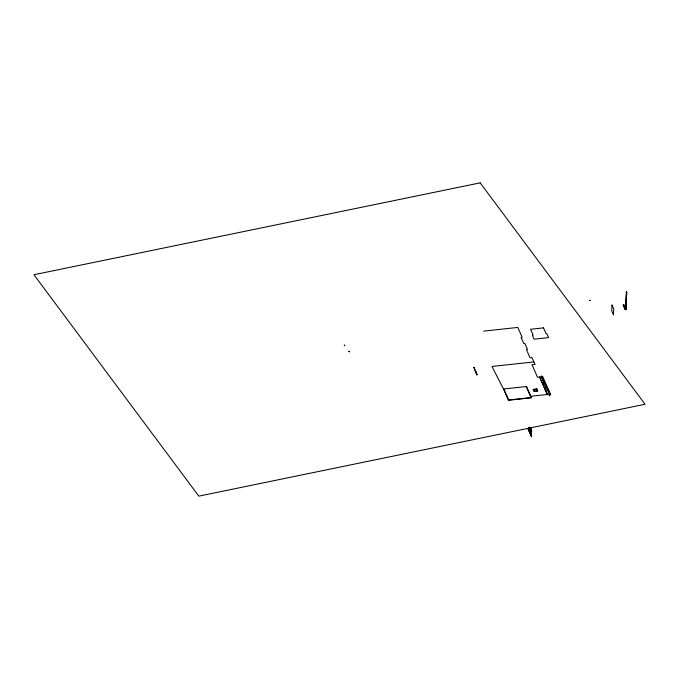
<?xml version="1.0" encoding="UTF-8"?>
<svg xmlns="http://www.w3.org/2000/svg" width="679" height="679" viewBox="0 0 679 679"><rect width="100%" height="100%" fill="white"/><g stroke="black" fill="none" stroke-linecap="round" stroke-linejoin="round"><path stroke-width="1.02" d="M477.006 374.273L476.853 374.842L473.815 367.314M476.981 374.825L473.942 367.297M476.853 374.842L476.879 374.29M528.457 428.042L528.381 429.815L527.872 428.653M529.331 427.133L529.264 428.899L528.746 427.736M530.978 427.965L530.902 429.731L530.392 428.568M541.944 376.09L541.63 378.271L541.638 376.124M543.141 378.746L542.75 380.758L542.759 378.61M542.75 380.758L542.835 378.78M543.056 380.724L543.064 378.576M544.261 381.242L543.871 383.253L543.879 381.106M543.871 383.253L543.955 381.275M544.176 383.219L544.185 381.072M545.305 383.567L544.999 385.748L544.999 383.601M546.502 386.232L546.12 388.244L546.12 386.096M546.12 388.244L546.205 386.266M546.425 388.21L546.425 386.062M547.622 388.719L547.24 390.731L547.249 388.583M547.24 390.731L547.325 388.753M547.546 390.697L547.546 388.549M548.674 391.045L548.36 393.226L548.369 391.079M549.871 393.71L549.481 395.721L549.489 393.574M549.481 395.721L549.566 393.744M549.786 395.687L549.795 393.54M589.61 300.364L590.043 300.177M590.144 300.559L589.72 300.466M623.925 304.922L623.237 305.058L623.925 304.922L625.962 309.632L625.274 309.7L623.237 305.058L625.274 309.649M625.809 309.276L626.445 291.647L625.715 309.064M625.894 309.632L626.692 292.208L625.962 309.632M483.609 331.131L517.805 327.431L522.126 337.268L521.082 337.378L523.789 343.54L524.833 343.43L527.498 349.515L526.454 349.634L530.036 357.782L531.937 357.57L533.847 361.924M503.47 389.016L526.564 386.521L531.496 397.758L508.401 400.254L503.47 389.016L491.986 366.456L533.94 361.915L535.044 364.436L532.022 364.759L537.505 377.244L539.567 377.023L547.24 394.507L530.851 396.281M626.378 291.656L626.692 292.208M526.183 386.563L531.012 397.58L508.69 399.999L503.852 388.974M475.478 370.785L476.624 373.399M528.712 428.619L529.145 431.555L528.712 428.619M529.476 430.367L529.917 433.295L529.476 430.367M529.586 427.711L530.027 430.647L529.586 427.711M530.24 432.107L530.681 435.044L530.24 432.107M530.35 429.459L530.791 432.387L530.35 429.459M531.003 433.856L531.445 436.784L531.003 433.856M531.122 431.199L531.555 434.136L531.122 431.199M531.233 428.542L531.665 431.479L531.233 428.542M612.008 305.058L611.762 311.007L613.476 314.912L613.723 308.962L612.008 305.058M344.261 345.161L344.779 345.67L344.261 345.161M348.904 351.272L349.422 351.781L348.904 351.272M480.18 182.863L33.95 274.732L198.82 496.137L645.05 404.268L480.18 182.863M542.691 376.624L539.601 376.972L547.597 394.745L550.686 394.397L542.691 376.624M543.514 327.881L530.554 329.281L533.117 335.12L532.353 335.205L534.093 339.177L548.581 337.607L546.841 333.635L546.077 333.72L543.514 327.881M536.868 388.957L533.083 389.364L534.017 391.494L537.802 391.087L536.868 388.957M536.478 389.305L533.728 389.602L534.407 391.146L537.157 390.849L536.478 389.305"/></g></svg>
